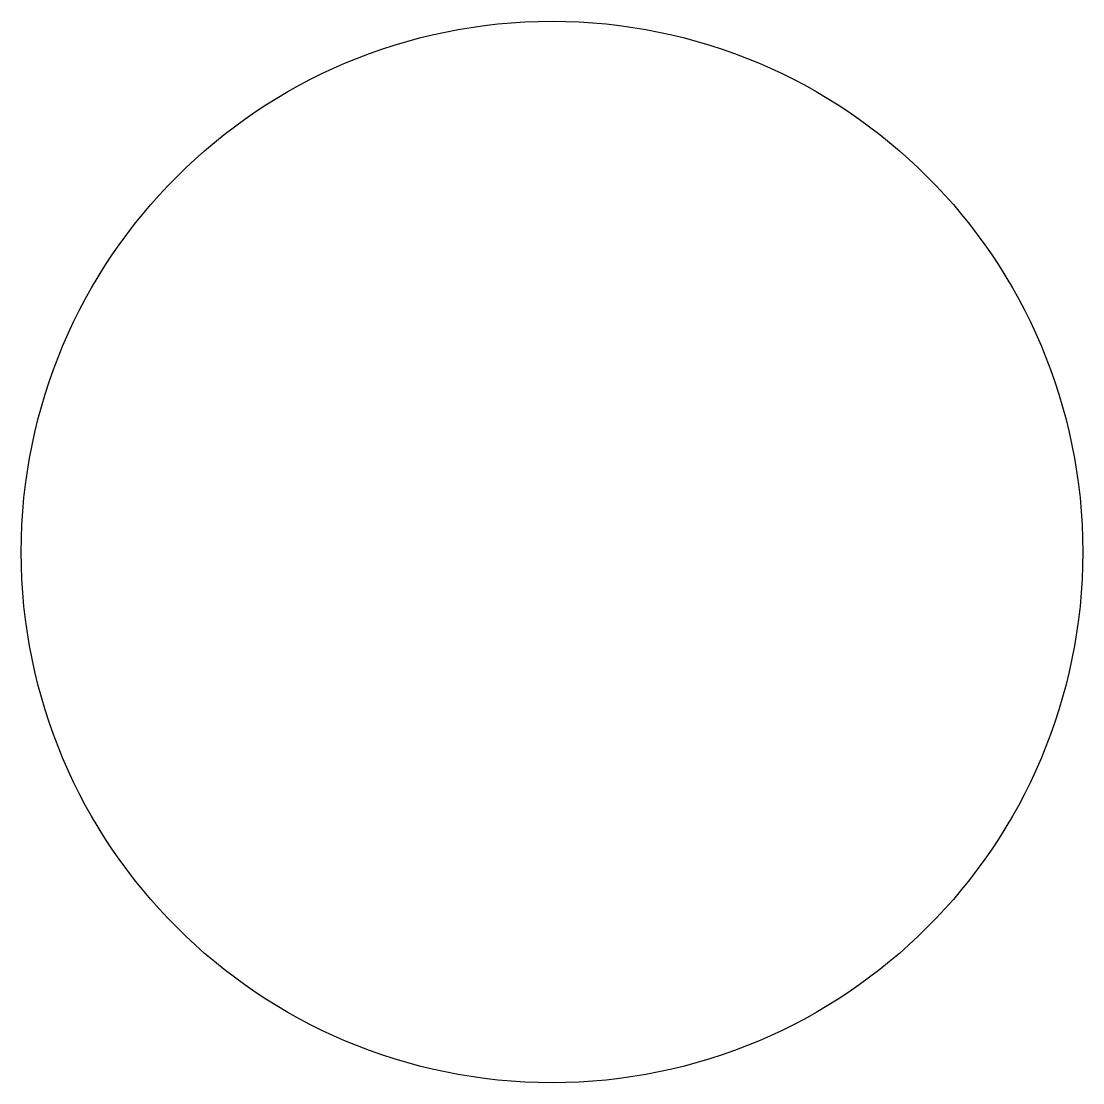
# Model space of a CAD drawing. Header units: millimetres. Extents: x 49974 to 89546, y 20507 to 60079.
import ezdxf

# ---------------------------------------------------------------- set-up
doc = ezdxf.new("R2010")
doc.units = ezdxf.units.MM

msp = doc.modelspace()

# ---------------------------------------------------------------- linework, layer by layer
msp.add_circle((69760, 40293), 19786)

doc.saveas('drawing.dxf')
